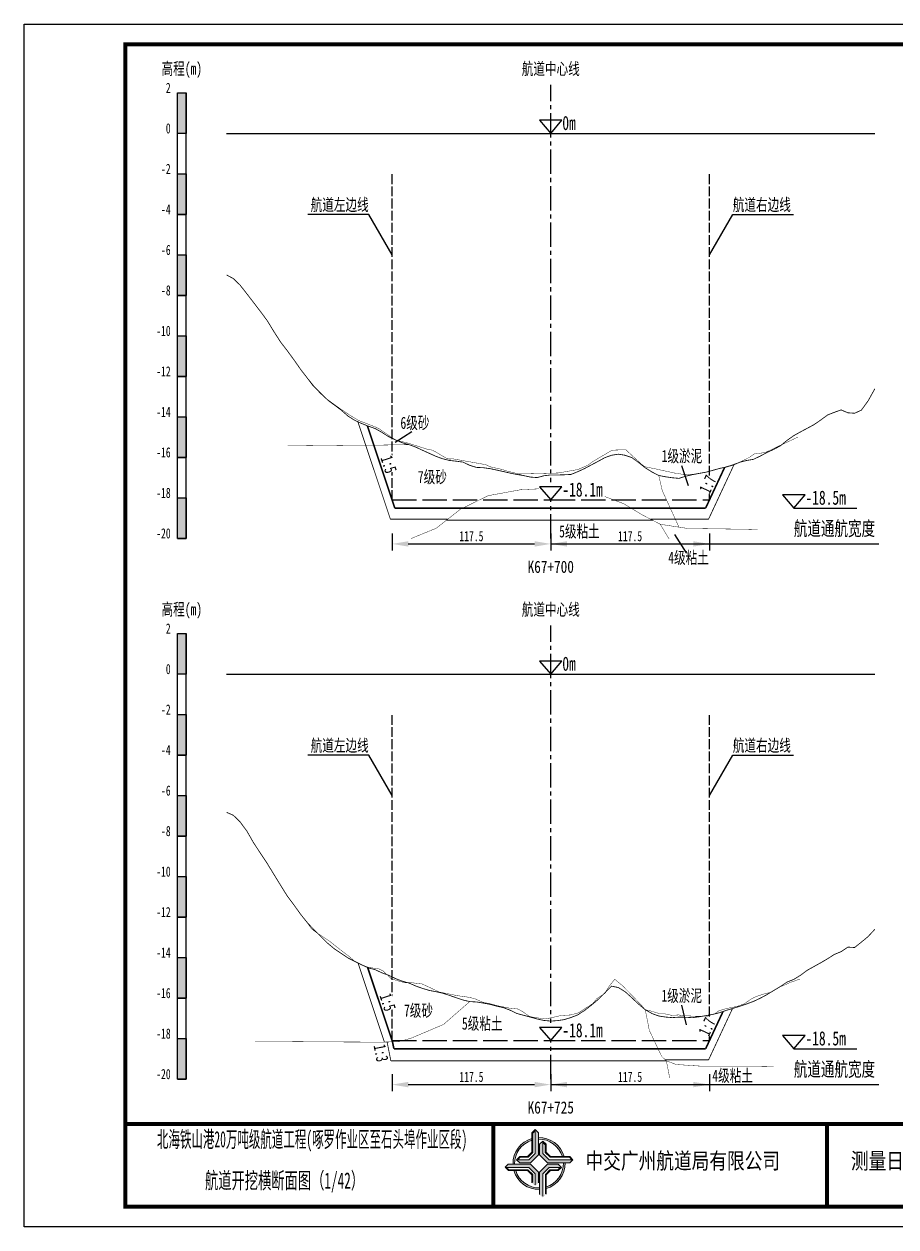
# Model space of a CAD drawing. Header units: millimetres. Extents: x 0 to 1680, y -8762 to 0.
# Drawn here: x 0 to 215.2, y -1633.5 to -1336.5 of the extents above; entities that cross this region are included whole.
import ezdxf
from ezdxf.enums import TextEntityAlignment as Align

# ---------------------------------------------------------------- set-up
doc = ezdxf.new("R2010")
doc.units = ezdxf.units.MM
for name, pattern in [('ACAD_ISO02W100', [15, 12, -3]), ('ACAD_ISO05W100', [33, 24, -3, 0, -3, 0, -3]), ('CENTER2', [1.125, 0.75, -0.125, 0.125, -0.125])]:
    doc.linetypes.add(name, pattern=pattern)
for name, color, linetype in [('0-桩号', 1, 'Continuous'), ('0-航道左右边线标注', 8, 'Continuous'), ('1-疏浚底高', 7, 'Continuous'), ('1-通航宽度', 7, 'Continuous'), ('1-通航底高', 7, 'Continuous'), ('DMX', 20, 'Continuous'), ('L1', 7, 'Continuous'), ('XSECTION', 7, 'Continuous'), ('图幅内框线', 24, 'Continuous'), ('图幅外框线', 145, 'Continuous'), ('地质分层', 6, 'Continuous'), ('坡比', 1, 'Continuous'), ('坡比遮罩', 7, 'Continuous'), ('尺寸标注', 1, 'Continuous'), ('开挖线', 4, 'Continuous'), ('标尺', 7, 'Continuous'), ('超挖线', 3, 'Continuous'), ('辅助框', 7, 'Continuous'), ('通航底面线', 7, 'ACAD_ISO02W100')]:
    doc.layers.add(name, color=color, linetype=linetype)
doc.styles.get("Standard").update_dxf_attribs({"font": 'arial.ttf'})
doc.styles.add('仿宋', font='仿宋_GB2312.ttf', dxfattribs={"width": 0.8})
doc.styles.add('仿宋GB2312', font='仿宋_GB2312.ttf', dxfattribs={"width": 0.7, "height": 2.5})
doc.styles.add('仿宋体', font='仿宋_GB2312.ttf', dxfattribs={"width": 0.8})
doc.dimstyles.new('2000', dxfattribs={"dimtxt": 3, "dimasz": 2.5, "dimexe": 1.25, "dimexo": 0.625, "dimtad": 1, "dimlfac": 2, "dimdsep": 46, "dimtxsty": 'Standard', "dimcen": 2.5, "dimadec": 0, "dimazin": 0, "dimtfac": 1, "dimtmove": 0, "dimatfit": 3, "dimfxl": 0, "dimarcsym": 0})

# ---------------------------------------------------------------- blocks, each defined once
blk = doc.blocks.new('标尺')
at = {"layer": '标尺', "linetype": 'Continuous'}
for points in [[(-2.116669999959413, 100), (0, 100), (0, 90), (-2.116669999959413, 90)], [(-2.116669999959413, 80), (0, 80), (0, 70), (-2.116669999959413, 70)], [(-2.116669999959413, 60), (0, 60), (0, 50), (-2.116669999959413, 50)], [(-2.116669999959413, 40), (0, 40), (0, 30), (-2.116669999959413, 30)], [(-2.116669999959413, 20), (0, 20), (0, 10), (-2.116669999959413, 10)], [(-2.116669999959413, 0), (0, 0), (0, -10), (-2.116669999959413, -10)]]:
    blk.add_hatch(color=256, dxfattribs=at).paths.add_polyline_path(points)
for p, q in [((-2.116669999959413, -10), (-2.116669999959413, 100)), ((0, -10), (0, 100)), ((-2.116669999959413, 80), (0, 80)), ((-2.116669999959413, 70), (0, 70)), ((-2.116669999959413, 60), (0, 60)), ((-2.116669999959413, 50), (0, 50)), ((-2.116669999959413, 40), (0, 40)), ((-2.116669999959413, 30), (0, 30)), ((-2.116669999959413, 20), (0, 20)), ((-2.116669999959413, 10), (0, 10)), ((-2.116669999959413, 0), (0, 0)), ((-2.116669999959413, -10), (0, -10))]:
    blk.add_line(p, q, dxfattribs=at)
at = {"layer": '标尺'}
for points in [[(-2.116669999959413, 100), (0, 100), (0, 90), (-2.116669999959413, 90)], [(-2.116669999959413, 100), (0, 100), (0, 90), (-2.116669999959413, 90)], [(-2.116669999959413, 80), (0, 80), (0, 70), (-2.116669999959413, 70)], [(-2.116669999959413, 80), (0, 80), (0, 70), (-2.116669999959413, 70)], [(-2.116669999959413, 60), (0, 60), (0, 50), (-2.116669999959413, 50)], [(-2.116669999959413, 60), (0, 60), (0, 50), (-2.116669999959413, 50)], [(-2.116669999959413, 40), (0, 40), (0, 30), (-2.116669999959413, 30)], [(-2.116669999959413, 40), (0, 40), (0, 30), (-2.116669999959413, 30)], [(-2.116669999959413, 20), (0, 20), (0, 10), (-2.116669999959413, 10)], [(-2.116669999959413, 20), (0, 20), (0, 10), (-2.116669999959413, 10)], [(-2.116669999959413, 0), (0, 0), (0, -10), (-2.116669999959413, -10)], [(-2.116669999959413, 0), (0, 0), (0, -10), (-2.116669999959413, -10)]]:
    blk.add_lwpolyline(points, close=True, dxfattribs=at)
at = {"layer": '标尺', "style": '仿宋GB2312', "width": 0.7}
blk.add_text('高程(m)', height=3, dxfattribs=at).set_placement((-1.058334999950603, 106.0000000009313), align=Align.MIDDLE_CENTER)
for s, p in [('2', (-3.816669999971054, 100)), ('0', (-3.816669999971054, 90)), ('-2', (-3.816669999971054, 80)), ('-4', (-3.816669999971054, 70)), ('-6', (-3.816669999971054, 60)), ('-8', (-3.816669999971054, 50)), ('-10', (-3.816669999971054, 40)), ('-12', (-3.816669999971054, 30)), ('-14', (-3.816669999971054, 20)), ('-16', (-3.816669999971054, 10)), ('-18', (-3.816669999971054, 0)), ('-20', (-3.816669999971054, -10))]:
    blk.add_text(s, height=2.5, dxfattribs=at).set_placement(p, align=Align.RIGHT)
blk = doc.blocks.new('疏浚底高')
at = {"layer": '1-疏浚底高'}
for p, q in [((-2.762500616780017, 3.232125726994127), (0, 0)), ((2.762500616838224, 3.232125726994127), (-2.762500616780017, 3.232125726994127)), ((0, 0), (2.762500616838224, 3.232125726994127)), ((-5.923793651163578e-06, -6.932765245437622e-06), (15.51466270413067, -6.932765245437622e-06))]:
    blk.add_line(p, q, dxfattribs=at)
at = {"layer": '1-疏浚底高', "style": '仿宋', "width": 0.7}
blk.add_attdef('疏浚底高', (2.856123796140309, 0.8203236390836537), '', height=3.5, dxfattribs=at)
blk = doc.blocks.new('通航底高')
at = {"layer": '1-通航底高'}
for p, q in [((-2.762494692986365, 3.232132659759372), (5.923793651163578e-06, 6.932765245437622e-06)), ((2.762506540631875, 3.232132659759372), (-2.762494692986365, 3.232132659759372)), ((5.923793651163578e-06, 6.932765245437622e-06), (2.762506540631875, 3.232132659759372))]:
    blk.add_line(p, q, dxfattribs=at)
at = {"layer": '1-通航底高', "style": '仿宋', "width": 0.7}
blk.add_attdef('通航底高', (2.856129719933961, 0.8203305718488991), '', height=3.5, dxfattribs=at)
blk = doc.blocks.new('*D358')
at = {"layer": 'Defpoints', "color": 0}
for p in [(90.8333333338109, -1454), (130, -1454), (130, -1464.854508607468)]:
    blk.add_point(p, dxfattribs=at)
at = {"layer": '尺寸标注', "color": 0, "lineweight": -2, "ltscale": 0.5}
for p, q in [((90.8333333338109, -1462.25), (90.8333333338109, -1466.454508607468)), ((130, -1462.25), (130, -1466.454508607468)), ((94.8333333338109, -1464.854508607468), (126, -1464.854508607468))]:
    blk.add_line(p, q, dxfattribs=at)
at = {"layer": '尺寸标注', "color": 0}
for points in [[(94.8333333338109, -1464.187841940801), (94.8333333338109, -1465.521175274135), (90.8333333338109, -1464.854508607468)], [(126, -1465.521175274135), (126, -1464.187841940801), (130, -1464.854508607468)]]:
    blk.add_solid(points, dxfattribs=at)
at = {"layer": '尺寸标注', "color": 0, "insert": (110.4166666669055, -1462.95808003604), "char_height": 2.5, "attachment_point": 5, "style": '仿宋GB2312'}
blk.add_mtext('117.5', dxfattribs=at)
blk = doc.blocks.new('*D359')
at = {"layer": 'Defpoints', "color": 0}
for p in [(90.8333333338109, -1587.5), (130, -1587.5), (130, -1598.354478686257)]:
    blk.add_point(p, dxfattribs=at)
at = {"layer": '尺寸标注', "color": 0, "lineweight": -2, "ltscale": 0.5}
for p, q in [((90.8333333338109, -1595.75), (90.8333333338109, -1599.954478686257)), ((130, -1595.75), (130, -1599.954478686257)), ((94.8333333338109, -1598.354478686257), (126, -1598.354478686257))]:
    blk.add_line(p, q, dxfattribs=at)
at = {"layer": '尺寸标注', "color": 0}
for points in [[(94.8333333338109, -1597.68781201959), (94.8333333338109, -1599.021145352923), (90.8333333338109, -1598.354478686257)], [(126, -1599.021145352923), (126, -1597.68781201959), (130, -1598.354478686257)]]:
    blk.add_solid(points, dxfattribs=at)
at = {"layer": '尺寸标注', "color": 0, "insert": (110.4166666669055, -1596.458050114828), "char_height": 2.5, "attachment_point": 5, "style": '仿宋GB2312'}
blk.add_mtext('117.5', dxfattribs=at)
blk = doc.blocks.new('*D360')
at = {"layer": 'Defpoints', "color": 0}
for p in [(130, -1454), (169.16666666649, -1454), (169.16666666649, -1464.854455174852)]:
    blk.add_point(p, dxfattribs=at)
at = {"layer": '尺寸标注', "color": 0, "lineweight": -2, "ltscale": 0.5}
for p, q in [((130, -1462.25), (130, -1466.454455174852)), ((169.16666666649, -1462.25), (169.16666666649, -1466.454455174852)), ((134, -1464.854455174852), (165.16666666649, -1464.854455174852))]:
    blk.add_line(p, q, dxfattribs=at)
at = {"layer": '尺寸标注', "color": 0}
for points in [[(134, -1464.187788508185), (134, -1465.521121841519), (130, -1464.854455174852)], [(165.16666666649, -1465.521121841519), (165.16666666649, -1464.187788508185), (169.16666666649, -1464.854455174852)]]:
    blk.add_solid(points, dxfattribs=at)
at = {"layer": '尺寸标注', "color": 0, "insert": (149.583333333245, -1462.958026603423), "char_height": 2.5, "attachment_point": 5, "style": '仿宋GB2312'}
blk.add_mtext('117.5', dxfattribs=at)
blk = doc.blocks.new('*D361')
at = {"layer": 'Defpoints', "color": 0}
for p in [(130, -1587.5), (169.166666667577, -1587.5), (169.166666667577, -1598.354425242873)]:
    blk.add_point(p, dxfattribs=at)
at = {"layer": '尺寸标注', "color": 0, "lineweight": -2, "ltscale": 0.5}
for p, q in [((130, -1595.75), (130, -1599.954425242873)), ((169.166666667577, -1595.75), (169.166666667577, -1599.954425242873)), ((134, -1598.354425242873), (165.166666667577, -1598.354425242873))]:
    blk.add_line(p, q, dxfattribs=at)
at = {"layer": '尺寸标注', "color": 0}
for points in [[(134, -1597.687758576206), (134, -1599.02109190954), (130, -1598.354425242873)], [(165.166666667577, -1599.02109190954), (165.166666667577, -1597.687758576206), (169.166666667577, -1598.354425242873)]]:
    blk.add_solid(points, dxfattribs=at)
at = {"layer": '尺寸标注', "color": 0, "insert": (149.5833333337885, -1596.457996671444), "char_height": 2.5, "attachment_point": 5, "style": '仿宋GB2312'}
blk.add_mtext('117.5', dxfattribs=at)

msp = doc.modelspace()

# ---------------------------------------------------------------- hatches: boundary and pattern name
at = {"layer": '辅助框'}
h = msp.add_hatch(color=5, dxfattribs=at)
h.paths.add_polyline_path([(126.954642100273, -1610.245531914723), (126.1757059277877, -1609.467633330834), (125.3669512677773, -1610.276153838646), (125.3669512677773, -1615.036597661984), (124.2904413526043, -1616.112023077023), (122.3438002484723, -1616.112023077023), (121.5476570172891, -1616.907358599198), (122.3430715375527, -1617.699178399098), (124.9786409009382, -1617.699178399098), (126.954642100273, -1615.723855132592)])
h.paths.add_polyline_path([(126.1454878369853, -1615.335033672583), (124.5901777509138, -1616.890380010617), (121.8645652051553, -1616.890380010617), (122.4652603742167, -1616.292388775122), (124.4098916059121, -1616.292388775122), (125.5465556775614, -1615.124466802609), (125.5465556775614, -1610.365021880639), (126.1454878369853, -1609.767331255448)], flags=16)
h = msp.add_hatch(color=5, dxfattribs=at)
edge = h.paths.add_edge_path()
edge.add_ellipse((127.1048981641218, -1617.849361724388), major_axis=(-6.017077195920141, 1.733884546287947e-06), ratio=0.9999999825377229, start_angle=-73.21171767175571, end_angle=1.446762146054482, ccw=False)
edge.add_line((125.3669512677773, -1612.088740435135), (125.3669512677773, -1611.667564622653))
edge.add_ellipse((127.1048981641218, -1617.849361724388), major_axis=(-6.421454345493813, 3.783831980513644e-06), ratio=0.9999999825377264, start_angle=-74.29719975771904, end_angle=1.35689506309039)
edge.add_line((120.6852443921551, -1618.001418438208), (121.0897390784904, -1618.001279625189))
edge = h.paths.add_edge_path()
edge.add_ellipse((127.1048981641218, -1617.849361724388), major_axis=(-6.017077195920906, 2.624791690933952e-07), ratio=0.9999999825377339, start_angle=196.7802887631043, end_angle=271.43091869106274, ccw=False)
edge.add_line((132.865761530815, -1616.112217217457), (133.2869208642527, -1616.112217217457))
edge.add_ellipse((127.1048981641218, -1617.849361724388), major_axis=(-6.42145434549481, 2.055023733972632e-07), ratio=0.9999999825377466, start_angle=195.6953323995753, end_angle=271.3407921785149)
edge.add_line((126.954642100273, -1611.429665483963), (126.954642100273, -1611.834160818589))
edge = h.paths.add_edge_path()
edge.add_ellipse((127.1048981641218, -1617.849361724388), major_axis=(-6.421454345494847, 2.398647111377442e-07), ratio=0.9999999825377328, start_angle=105.7065267224622, end_angle=181.3336320078198)
edge.add_line((133.5246130750164, -1617.699907793534), (133.1201189918205, -1617.699907793534))
edge.add_ellipse((127.1048981641218, -1617.849361724388), major_axis=(-6.017077195920033, 3.038804149501319e-06), ratio=0.9999999825377467, start_angle=106.79232762585761, end_angle=181.4233031416354, ccw=False)
edge.add_line((128.8432505384072, -1623.609860479367), (128.8432505384072, -1624.031044626963))
edge = h.paths.add_edge_path()
edge.add_ellipse((127.1048981641218, -1617.849361724388), major_axis=(6.017077195919978, 2.129043967020969e-06), ratio=0.9999999825377341, start_angle=196.8039056354283, end_angle=271.4347580706571, ccw=False)
edge.add_line((121.3447520368084, -1619.588882915747), (120.9235845122322, -1619.589027449381))
edge.add_ellipse((127.1048981641218, -1617.849361724388), major_axis=(6.421454345494965, 1.010893226884053e-06), ratio=0.9999999825377123, start_angle=195.7186902341801, end_angle=271.3444001294426)
edge.add_line((127.2555596845135, -1624.269048223507), (127.2555596845135, -1623.864552247775))
h = msp.add_hatch(color=5, dxfattribs=at)
h.paths.add_polyline_path([(129.2303930920943, -1617.699907793534), (134.7087164380535, -1617.699907793534), (135.4866149793252, -1616.920971685421), (134.6780945355877, -1616.112217217457), (129.9176505200847, -1616.112217217457), (128.8422251477822, -1615.03570710994), (128.8422251477822, -1613.089066240799), (128.0468895398661, -1612.292922881615), (127.2550698896035, -1613.088337358963), (127.2550698896035, -1615.723906744015)])
h.paths.add_polyline_path([(128.0638682996317, -1615.335443487179), (128.0638682996317, -1612.609831133377), (128.6618594281658, -1613.210526153099), (128.6618594281658, -1615.155157427323), (129.8297815503463, -1616.291821563256), (134.589226386784, -1616.291821563256), (135.1869169904276, -1616.89075359441), (129.6192146588847, -1616.89075359441)], flags=16)
h = msp.add_hatch(color=5, dxfattribs=at)
h.paths.add_polyline_path([(124.9782503553018, -1617.999945122731), (119.4999273297772, -1618.001825176489), (118.7222961377486, -1618.781028228295), (119.531094077824, -1619.589505327713), (124.2915378369674, -1619.587871709836), (125.3673325635478, -1620.664012334835), (125.3680006055221, -1622.610653374684), (126.1636093946084, -1623.40652363826), (126.9551560132488, -1622.610837432396), (126.9542515546366, -1619.975268389237)])
h.paths.add_polyline_path([(126.1455864880964, -1620.36400901438), (126.1465218579754, -1623.089621367943), (125.5483246259078, -1622.489131426346), (125.5476572888776, -1620.544500322831), (124.3793451337203, -1619.408237114918), (119.6199005750104, -1619.409870391381), (119.0220044659957, -1618.811143438351), (124.5897064984724, -1618.80923279382)], flags=16)
h = msp.add_hatch(color=5, dxfattribs=at)
h.paths.add_polyline_path([(129.2315609052166, -1617.999116607201), (127.2555596845135, -1619.974439873707), (127.2555596845135, -1625.452763262284), (128.0344958783671, -1626.230661675465), (128.8432505384072, -1625.422141167652), (128.8432505384072, -1620.661697344315), (129.9197604535505, -1619.586271929276), (131.8664015576824, -1619.586271929276), (132.6625447675273, -1618.790936407101), (131.8671302472636, -1617.999116607201)])
h.paths.add_polyline_path([(129.6200240766093, -1618.807915166866), (132.345636579661, -1618.807915166866), (131.7449414319381, -1619.405906231177), (129.8003101789042, -1619.405906231177), (128.6636461072549, -1620.57382820369), (128.6636461072549, -1625.33327312566), (128.0647139691695, -1625.930963750851), (128.0647139691695, -1620.363261333716)], flags=16)

# ---------------------------------------------------------------- linework, layer by layer
at = {"layer": '0-航道左右边线标注', "linetype": 'ACAD_ISO02W100', "ltscale": 0.2}
for points in [[(90.83333333381051, -1454), (90.83333333381051, -1373.5)], [(169.1666666664896, -1454), (169.1666666664896, -1373.5)], [(90.83333333381051, -1587.5), (90.83333333381051, -1507)], [(169.1666666675774, -1587.5), (169.1666666675774, -1507)]]:
    msp.add_lwpolyline(points, dxfattribs=at)
at = {"layer": '0-航道左右边线标注'}
for points in [[(90.8333333338109, -1393.5), (85.05983064194372, -1383.499999999984), (70.05983064194372, -1383.49999999994)], [(169.16666666649, -1393.5), (174.9401693584154, -1383.500000000016), (189.9401693584154, -1383.50000000006)], [(90.8333333338109, -1527), (85.05983064194372, -1516.999999999984), (70.05983064194372, -1516.99999999994)], [(169.166666667577, -1527), (174.9401693595024, -1517.000000000016), (189.9401693595024, -1517.00000000006)]]:
    msp.add_lwpolyline(points, dxfattribs=at)
at = {"layer": '1-通航宽度'}
for points in [[(130, -1464.85), (211, -1464.85)], [(130, -1598.35), (211, -1598.35)]]:
    msp.add_lwpolyline(points, dxfattribs=at)
at = {"layer": 'DMX', "color": 7, "linetype": 'Continuous', "const_width": 0.2}
for points in [[(49.99999999999975, -1398.450000000186), (50, -1398.450000000186), (51.66666666668607, -1399.350000000093), (53.33333333331393, -1400.979999999981), (55, -1403.104999999981), (56.66666666668607, -1405.274999999907), (58.33333333331393, -1407.450000000186), (60, -1409.700000000186), (61.66666666668607, -1412.435000000056), (63.33333333331393, -1415.029999999795), (65, -1417.200000000186), (66.66666666668607, -1419.475000000093), (68.33333333331393, -1421.870000000112), (70, -1424.020000000019), (71.66666666668607, -1426.100000000093), (73.33333333331393, -1427.774999999907), (75, -1429.395000000019), (76.66666666668607, -1430.625), (78.33333333331393, -1431.879999999888), (80, -1433.330000000075), (81.66666666668607, -1434.365000000224), (83.33333333331393, -1435.125), (85, -1435.794999999925), (86.66666666668607, -1436.370000000112), (88.33333333331393, -1437.325000000186), (90, -1438.39000000013), (91.66666666668607, -1439.174999999814), (93.33333333331393, -1439.875), (95, -1440.339999999851), (96.66666666668607, -1440.939999999944), (98.33333333331393, -1441.729999999981), (100, -1442.479999999981), (101.6666666666861, -1443.23499999987), (103.3333333333139, -1443.839999999851), (105, -1444.245000000112), (106.6666666666861, -1444.430000000168), (108.3333333333139, -1444.654999999795), (110, -1445.455000000075), (111.6666666666861, -1445.964999999851), (113.3333333333139, -1446.040000000037), (115, -1446.270000000019), (116.6666666666861, -1446.625), (118.3333333333139, -1446.995000000112), (120, -1447.379999999888), (121.6666666666861, -1447.714999999851), (123.3333333333139, -1447.990000000224), (125, -1448.354999999981), (126.6666666666861, -1448.479999999981), (128.3333333333139, -1448.024999999907), (130, -1447.825000000186), (131.6666666666861, -1447.834999999963), (133.3333333333139, -1447.785000000149), (135, -1447.705000000075), (136.6666666666861, -1447.020000000019), (138.3333333333139, -1446.254999999888), (140, -1445.35999999987), (141.6666666666861, -1444.48499999987), (143.3333333333139, -1443.564999999944), (145, -1442.970000000205), (146.6666666666861, -1442.700000000186), (148.3333333333139, -1442.964999999851), (150, -1443.520000000019), (151.6666666666861, -1444.745000000112), (153.3333333333139, -1446.069999999832), (155, -1447.10999999987), (156.6666666666861, -1447.955000000075), (158.3333333333139, -1448.279999999795), (160, -1448.524999999907), (161.6666666666861, -1448.669999999925), (163.3333333333139, -1448.134999999776), (165, -1447.754999999888), (166.6666666666861, -1447.435000000056), (168.3333333333139, -1447.145000000019), (170, -1446.689999999944), (171.6666666666861, -1446.220000000205), (173.3333333333139, -1445.870000000112), (175, -1445.375), (176.6666666666861, -1444.689999999944), (178.3333333333139, -1444.254999999888), (180, -1443.979999999981), (181.6666666666861, -1443.194999999832), (183.3333333333139, -1442.294999999925), (185, -1441.535000000149), (186.6666666666861, -1440.654999999795), (188.3333333333139, -1439.279999999795), (190, -1438.115000000224), (191.6666666666861, -1437.185000000056), (193.3333333333139, -1436.294999999925), (195, -1435.39000000013), (196.6666666666861, -1434.25), (198.3333333333139, -1433.01500000013), (200, -1432.370000000112), (201.6666666666861, -1431.770000000019), (203.3333333333139, -1432.475000000093), (205, -1432.595000000205), (206.6666666666861, -1431.825000000186), (208.3333333333139, -1429.529999999795), (209.9999999999997, -1426.529999999795)], [(49.99999999999979, -1531.14000000013), (50, -1531.14000000013), (51.66666666668607, -1531.865000000224), (53.33333333331393, -1533.51500000013), (55, -1535.76500000013), (56.66666666668607, -1538.685000000056), (58.33333333331393, -1541.205000000075), (60, -1543.729999999981), (61.66666666668607, -1546.455000000075), (63.33333333331393, -1549.169999999925), (65, -1551.839999999851), (66.66666666668607, -1554.075000000186), (68.33333333331393, -1556.404999999795), (70, -1558.470000000205), (71.66666666668607, -1560.25), (73.33333333331393, -1561.854999999981), (75, -1563.51500000013), (76.66666666668607, -1564.895000000019), (78.33333333331393, -1566), (80, -1567.125), (81.66666666668607, -1567.944999999832), (83.33333333331393, -1568.785000000149), (85, -1569.544999999925), (86.66666666668607, -1569.98499999987), (88.33333333331393, -1570.759999999776), (90, -1571.35999999987), (91.66666666668607, -1572.174999999814), (93.33333333331393, -1572.814999999944), (95, -1573.274999999907), (96.66666666668607, -1574.004999999888), (98.33333333331393, -1574.600000000093), (100, -1575.100000000093), (101.6666666666861, -1575.415000000037), (103.3333333333139, -1575.785000000149), (105, -1576.319999999832), (106.6666666666861, -1576.910000000149), (108.3333333333139, -1577.464999999851), (110, -1577.85999999987), (111.6666666666861, -1577.950000000186), (113.3333333333139, -1578.225000000093), (115, -1578.535000000149), (116.6666666666861, -1578.990000000224), (118.3333333333139, -1579.35999999987), (120, -1580), (121.6666666666861, -1580.805000000168), (123.3333333333139, -1581.25), (125, -1581.700000000186), (126.6666666666861, -1582.154999999795), (128.3333333333139, -1582.520000000019), (130, -1582.669999999925), (131.6666666666861, -1582.555000000168), (133.3333333333139, -1582.310000000056), (135, -1581.790000000037), (136.6666666666861, -1581.134999999776), (138.3333333333139, -1580.060000000056), (140, -1578.76500000013), (141.6666666666861, -1577.365000000224), (143.3333333333139, -1575.740000000224), (145, -1574.044999999925), (146.6666666666861, -1574.39000000013), (148.3333333333139, -1575.399999999907), (150, -1576.899999999907), (151.6666666666861, -1578.479999999981), (153.3333333333139, -1579.879999999888), (155, -1580.814999999944), (156.6666666666861, -1581.424999999814), (158.3333333333139, -1581.680000000168), (160, -1581.814999999944), (161.6666666666861, -1581.700000000186), (163.3333333333139, -1581.73499999987), (165, -1581.830000000075), (166.6666666666861, -1581.600000000093), (168.3333333333139, -1581.325000000186), (170, -1581.009999999776), (171.6666666666861, -1580.600000000093), (173.3333333333139, -1580.020000000019), (175, -1579.524999999907), (176.6666666666861, -1579.01500000013), (178.3333333333139, -1578.450000000186), (180, -1577.825000000186), (181.6666666666861, -1577.049999999814), (183.3333333333139, -1576.160000000149), (185, -1575.145000000019), (186.6666666666861, -1574.149999999907), (188.3333333333139, -1573.035000000149), (190, -1572.365000000224), (191.6666666666861, -1571.350000000093), (193.3333333333139, -1570.10999999987), (195, -1569.185000000056), (196.6666666666861, -1568.26500000013), (198.3333333333139, -1567.279999999795), (200, -1566.214999999851), (201.6666666666861, -1565.529999999795), (203.3333333333139, -1564.404999999795), (205, -1564.509999999776), (206.6666666666861, -1563.180000000168), (208.3333333333139, -1561.794999999925), (209.9999999999998, -1560.004999999888)]]:
    msp.add_lwpolyline(points, dxfattribs=at)
at = {"layer": 'L1', "linetype": 'CENTER2', "ltscale": 8}
for p, q in [((129.9999999999996, -1463.5), (129.9999999999996, -1351.5)), ((129.9999999999996, -1596.999999999069), (129.9999999999996, -1484.999999999069))]:
    msp.add_line(p, q, dxfattribs=at)
at = {"layer": 'L1'}
for p, q in [((127.2374993832196, -1360.267874272773), (129.9999999999996, -1363.499999999767)), ((132.7625006168379, -1360.267874272773), (127.2374993832196, -1360.267874272773)), ((129.9999999999996, -1363.499999999767), (132.7625006168379, -1360.267874272773)), ((49.99999999999963, -1363.499999999767), (209.9999999999996, -1363.500000000233)), ((127.2374993832196, -1493.767874271842), (129.9999999999996, -1496.999999998836)), ((132.7625006168379, -1493.767874271842), (127.2374993832196, -1493.767874271842)), ((129.9999999999996, -1496.999999998836), (132.7625006168379, -1493.767874271842)), ((49.99999999999963, -1496.999999998836), (209.9999999999996, -1496.999999999302))]:
    msp.add_line(p, q, dxfattribs=at)
at = {"layer": '图幅内框线', "const_width": 1}
msp.add_lwpolyline([(414.9999999999997, -1628.5), (414.9999999999997, -1341.5), (24.99999999999963, -1341.5), (24.99999999999963, -1628.5)], close=True, dxfattribs=at)
at = {"layer": '图幅外框线'}
msp.add_lwpolyline([(-3.694822225952521e-13, -1336.5), (419.9999999999997, -1336.5), (419.9999999999997, -1633.5), (-3.694822225952521e-13, -1633.5)], close=True, dxfattribs=at)
at = {"layer": '地质分层'}
for points in [[(91.56157366069237, -1439.764133939821), (95.69644326325215, -1437.126845137049)], [(162.2653241130974, -1445.513498033612), (163.9478183889951, -1450.401726341075)], [(160.5035910802617, -1462.546373257162), (163.4167138135163, -1467.089949671077)], [(162.2705963421904, -1578.714086839485), (163.4178427233201, -1583.616824855835)]]:
    msp.add_lwpolyline(points, dxfattribs=at)
at = {"layer": '地质分层', "linetype": 'ACAD_ISO05W100', "ltscale": 0.2, "const_width": 0.1, "flags": 128}
for points in [[(65.03255306836218, -1440.658361438662), (80.83338716701837, -1440.483483048622), (88.43055012263358, -1440.447168187238), (95, -1440.339999999851)], [(156.6666666666861, -1447.955000000075), (157.5275346366689, -1451.712660835125), (161.6517813502578, -1460.714270963334)], [(95.54503375329705, -1463.520532534465), (101.7348523453111, -1460.985651113559), (107.6714693531394, -1456.320008346811), (114.5638466468081, -1452.943695181981), (122.6326192272827, -1451.465342422016), (130, -1451.122429723386), (135.5, -1451.122429723386), (139.9682111227885, -1451.893286642618), (147.8854235736653, -1454.872223030776), (152.6848276583478, -1457.731668501161), (157.0512028019875, -1460.010332529433), (163.6981970304623, -1461.027394765988), (179.1664774639648, -1461.251865005121), (181.0403494763152, -1461.306035500961)], [(157.0512028019875, -1460.010332529433), (159.1948672820139, -1463.63451348378)], [(57.03595197759569, -1587.685890442692), (80.83338716701837, -1587.840482924134), (88.61097884736955, -1587.858179674484), (92.38554777391255, -1587.777592775412), (95.49614744773135, -1586.911636116914), (103.5432601254433, -1583.498150575906), (110, -1577.85999999987)], [(153.3333333333139, -1579.879999999888), (154.3303376296535, -1584.962609043345), (157.361540209502, -1591.367878049612), (158.5367356881034, -1592.5), (160.9697755946545, -1593.390381718054), (166.7784053297364, -1593.780257792678), (179.1664774639648, -1593.794554210734), (185.0230105558395, -1593.877164069586)], [(158.5367356881034, -1592.5), (159.3676657215965, -1596.753439339388)]]:
    msp.add_lwpolyline(points, dxfattribs=at)
at = {"layer": '开挖线', "linetype": 'Continuous', "const_width": 0.4, "flags": 128}
for points in [[(91.49999999963504, -1456), (84.72863741310933, -1435.685912240009)], [(168.2333333334222, -1456), (172.9201773835847, -1445.95676274958)], [(91.49999999963504, -1456), (168.2333333334222, -1456)], [(90.93617891511047, -1587.808536743906), (84.8211477994299, -1569.46344339649)], [(168.2333333342507, -1589.5), (172.5262655215632, -1580.30085959855)], [(91.27447156632921, -1589.5), (90.93617891511046, -1587.808536743906)], [(91.27447156632921, -1589.5), (168.2333333342507, -1589.5)]]:
    msp.add_lwpolyline(points, dxfattribs=at)
at = {"layer": '超挖线', "linetype": 'ACAD_ISO02W100', "ltscale": 0.5, "const_width": 0.2, "flags": 128}
for points in [[(90.4166548187668, -1458.75), (82.3997501794122, -1434.699286081936)], [(168.9500000000808, -1458.75), (175.2371525200625, -1445.277530314248)], [(90.4166548187668, -1458.75), (104.5795202909399, -1458.75)], [(104.2614174429176, -1459), (155.1152039936539, -1459)], [(154.6361540888122, -1458.75), (168.9500000000808, -1458.75)], [(88.95029988082213, -1587.85093518368), (82.44589922226191, -1568.337733208)], [(168.9500000009094, -1592.25), (174.8703660717998, -1579.563501276591)], [(90.54113826628681, -1592.5), (89.60851473075822, -1587.836882322357)], [(90.54113826628681, -1592.5), (158.5367356881034, -1592.5)], [(158.2772240078028, -1592.25), (168.9500000009094, -1592.25)]]:
    msp.add_lwpolyline(points, dxfattribs=at)
at = {"layer": '辅助框', "color": 5, "linetype": 'Continuous', "lineweight": 0}
for p, q in [((126.1757059277877, -1609.467633330834), (125.3669512677773, -1610.276153838646)), ((126.954642100273, -1610.245531914723), (126.1757059277877, -1609.467633330834)), ((125.3669512677773, -1610.276153838646), (125.3669512677773, -1615.036597661984)), ((126.1454878369853, -1609.767331255448), (125.5465556775614, -1610.365021880639)), ((125.5465556775614, -1610.365021880639), (125.5465556775614, -1615.124466802609)), ((126.1454878369853, -1615.335033672583), (126.1454878369853, -1609.767331255448)), ((126.954642100273, -1615.723855132592), (126.954642100273, -1610.245531914723)), ((128.0468895398661, -1612.292922881615), (127.2550698896035, -1613.088337358963)), ((128.8422251477822, -1613.089066240799), (128.0468895398661, -1612.292922881615)), ((128.0638682996317, -1612.609831133377), (128.0638682996317, -1615.335443487179)), ((128.6618594281658, -1613.210526153099), (128.0638682996317, -1612.609831133377)), ((125.3669512677773, -1615.036597661984), (124.2904413526043, -1616.112023077023)), ((125.5465556775614, -1615.124466802609), (124.4098916059121, -1616.292388775122)), ((124.5901777509138, -1616.890380010617), (126.1454878369853, -1615.335033672583)), ((127.2550698896035, -1613.088337358963), (127.2550698896035, -1615.723906744015)), ((128.0638682996317, -1615.335443487179), (129.6192146588847, -1616.89075359441)), ((128.6618594281658, -1615.155157427323), (128.6618594281658, -1613.210526153099)), ((129.8297815503463, -1616.291821563256), (128.6618594281658, -1615.155157427323)), ((128.8422251477822, -1615.03570710994), (128.8422251477822, -1613.089066240799)), ((129.9176505200847, -1616.112217217457), (128.8422251477822, -1615.03570710994)), ((119.4999273297772, -1618.001825176489), (118.7222961377486, -1618.781028228295)), ((124.9782503553018, -1617.999945122731), (119.4999273297772, -1618.001825176489)), ((122.3438002484723, -1616.112023077023), (121.5476570172891, -1616.907358599198)), ((121.5476570172891, -1616.907358599198), (122.3430715375527, -1617.699178399098)), ((122.4652603742167, -1616.292388775122), (121.8645652051553, -1616.890380010617)), ((121.8645652051553, -1616.890380010617), (124.5901777509138, -1616.890380010617)), ((122.3430715375527, -1617.699178399098), (124.9786409009382, -1617.699178399098)), ((124.2904413526043, -1616.112023077023), (122.3438002484723, -1616.112023077023)), ((124.4098916059121, -1616.292388775122), (122.4652603742167, -1616.292388775122)), ((126.9542515546366, -1619.975268389237), (124.9782503553018, -1617.999945122731)), ((124.9786409009382, -1617.699178399098), (126.954642100273, -1615.723855132592)), ((127.2550698896035, -1615.723906744015), (129.2303930920943, -1617.699907793534)), ((129.2315609052166, -1617.999116607201), (127.2555596845135, -1619.974439873707)), ((129.2303930920943, -1617.699907793534), (134.7087164380535, -1617.699907793534)), ((131.8671302472636, -1617.999116607201), (129.2315609052166, -1617.999116607201)), ((129.6192146588847, -1616.89075359441), (135.1869169904276, -1616.89075359441)), ((134.589226386784, -1616.291821563256), (129.8297815503463, -1616.291821563256)), ((134.6780945355877, -1616.112217217457), (129.9176505200847, -1616.112217217457)), ((132.6625447675273, -1618.790936407101), (131.8671302472636, -1617.999116607201)), ((135.1869169904276, -1616.89075359441), (134.589226386784, -1616.291821563256)), ((135.4866149793252, -1616.920971685421), (134.6780945355877, -1616.112217217457)), ((134.7087164380535, -1617.699907793534), (135.4866149793252, -1616.920971685421)), ((118.7222961377486, -1618.781028228295), (119.531094077824, -1619.589505327713)), ((124.5897064984724, -1618.80923279382), (119.0220044659957, -1618.811143438351)), ((119.0220044659957, -1618.811143438351), (119.6199005750104, -1619.409870391381)), ((119.531094077824, -1619.589505327713), (124.2915378369674, -1619.587871709836)), ((119.6199005750104, -1619.409870391381), (124.3793451337203, -1619.408237114918)), ((124.2915378369674, -1619.587871709836), (125.3673325635478, -1620.664012334835)), ((124.3793451337203, -1619.408237114918), (125.5476572888776, -1620.544500322831)), ((126.1455864880964, -1620.36400901438), (124.5897064984724, -1618.80923279382)), ((125.3673325635478, -1620.664012334835), (125.3680006055221, -1622.610653374684)), ((125.5476572888776, -1620.544500322831), (125.5483246259078, -1622.489131426346)), ((126.1465218579754, -1623.089621367943), (126.1455864880964, -1620.36400901438)), ((126.9551560132488, -1622.610837432396), (126.9542515546366, -1619.975268389237)), ((127.2555596845135, -1619.974439873707), (127.2555596845135, -1625.452763262284)), ((129.6200240766093, -1618.807915166866), (128.0647139691695, -1620.363261333716)), ((128.0647139691695, -1620.363261333716), (128.0647139691695, -1625.930963750851)), ((128.6636461072549, -1620.57382820369), (129.8003101789042, -1619.405906231177)), ((128.6636461072549, -1625.33327312566), (128.6636461072549, -1620.57382820369)), ((128.8432505384072, -1620.661697344315), (129.9197604535505, -1619.586271929276)), ((128.8432505384072, -1625.422141167652), (128.8432505384072, -1620.661697344315)), ((132.345636579661, -1618.807915166866), (129.6200240766093, -1618.807915166866)), ((129.8003101789042, -1619.405906231177), (131.7449414319381, -1619.405906231177)), ((129.9197604535505, -1619.586271929276), (131.8664015576824, -1619.586271929276)), ((131.7449414319381, -1619.405906231177), (132.345636579661, -1618.807915166866)), ((131.8664015576824, -1619.586271929276), (132.6625447675273, -1618.790936407101))]:
    msp.add_line(p, q, dxfattribs=at)
at = {"layer": '辅助框', "color": 24, "const_width": 1}
for points in [[(24.99999999999963, -1608.081966023392), (414.9999999999997, -1608.081966023392)], [(115.8011873339343, -1608.081966023392), (115.8011873339343, -1628.5)], [(198.1590174282174, -1608.081966023392), (198.1590174282174, -1628.5)]]:
    msp.add_lwpolyline(points, dxfattribs=at)
at = {"layer": '辅助框', "color": 5, "linetype": 'Continuous', "lineweight": 0}
for major_axis, ratio, start_param, end_param in [((-6.421454345493862, 3.783831980513659e-06), 0.9999999825377259, -1.296730760784131, 0.02368228645498349), ((-6.017077195920137, 1.733884546287946e-06), 0.9999999825377225, -1.277785524412653, 0.02525076294187012), ((-6.421454345494849, 2.055023733972644e-07), 0.9999999825377458, 3.415527881157325, 4.735790218484762), ((-6.017077195920323, 2.624791690933738e-07), 0.9999999825377344, 3.434463941941369, 4.737363222872061), ((-6.421454345494839, 2.398647111377438e-07), 0.9999999825377329, 1.844926932154336, 3.164868923136232), ((-6.017077195919462, 3.038804149501035e-06), 0.9999999825377472, 1.863877732939714, 3.166433979665309), ((6.421454345494936, 1.01089322688405e-06), 0.9999999825377127, 3.415935552277314, 4.735853189107702), ((6.017077195919973, 2.129043967020968e-06), 0.9999999825377339, 3.434876134122447, 4.737430232687218)]:
    msp.add_ellipse((127.1048981641218, -1617.849361724388), major_axis=major_axis, ratio=ratio, start_param=start_param, end_param=end_param, dxfattribs=at)

# ---------------------------------------------------------------- block references
at = {"layer": '1-疏浚底高'}
for p in [(190, -1456), (190, -1589.5)]:
    msp.add_blockref('疏浚底高', p, dxfattribs=at).add_auto_attribs({'疏浚底高': '-18.5m'})
at = {"layer": '标尺'}
for p in [(39.99999999999963, -1453.5), (39.99999999999963, -1586.999999999069)]:
    msp.add_blockref('标尺', p, dxfattribs=at)

# ---------------------------------------------------------------- texts
at = {"layer": '0-航道左右边线标注', "style": '仿宋', "width": 0.7}
for p in [(85.05983064194372, -1383.499999999984), (85.05983064194372, -1516.999999999984)]:
    msp.add_text('航道左边线', height=3, dxfattribs=at).set_placement(p, align=Align.BOTTOM_RIGHT)
for p in [(174.9401693584154, -1383.500000000016), (174.9401693595024, -1517.000000000016)]:
    msp.add_text('航道右边线', height=3, dxfattribs=at).set_placement(p, align=Align.BOTTOM_LEFT)
at = {"layer": '1-通航宽度', "style": '仿宋', "width": 0.7}
for p in [(190, -1463.85), (190, -1597.35)]:
    msp.add_text('航道通航宽度', height=3.5, dxfattribs=at).set_placement(p, align=Align.BOTTOM_LEFT)
at = {"layer": 'L1', "style": '仿宋', "width": 0.7}
for p in [(129.9999999999996, -1347.52892156085), (129.9999999999996, -1481.028921559919)]:
    msp.add_text('航道中心线', height=3, dxfattribs=at).set_placement(p, align=Align.MIDDLE_CENTER)
for p in [(132.856123795325, -1362.679669429315), (132.856123795325, -1496.179669428384)]:
    msp.add_text('0m ', height=3.5, dxfattribs=at).set_placement(p)
at = {"layer": '地质分层', "linetype": 'Continuous', "style": '仿宋GB2312', "width": 0.7}
for s, p in [('6级砂', (96.47738143392974, -1434.949890038362)), ('1级淤泥', (162.3861188131996, -1443.149547448815)), ('7级砂', (100.7755414337536, -1448.314258071085)), ('5级粘土', (137.0839244444852, -1461.738290849975)), ('4级粘土', (164.0000341141914, -1468.236685220487)), ('1级淤泥', (162.3321834430535, -1576.398172652607)), ('7级砂', (97.35401282530074, -1580.070260963068)), ('5级粘土', (113.0837572056391, -1583.273225099321)), ('4级粘土', (174.8900408473366, -1596.132405398386))]:
    msp.add_text(s, height=3, dxfattribs=at).set_placement(p, align=Align.MIDDLE_CENTER)
at = {"layer": '辅助框', "color": 7, "style": '仿宋GB2312'}
for s, width, p in [('北海铁山港20万吨级航道工程(啄罗作业区至石头埠作业区段)', 0.52, (71.0922641000218, -1611.84125590487)), ('         航道开挖横断面图（1/42）', 0.6, (56.94663041004964, -1622.028455383558))]:
    msp.add_text(s, height=4, dxfattribs=dict(at, width=width)).set_placement(p, align=Align.MIDDLE_CENTER)
at = {"layer": '辅助框', "lineweight": 0, "char_height": 4, "width": 115.8863471220259, "attachment_point": 1}
for s, insert in [('{\\fKaiTi|b0|i0|c134|p49;\\W0.8;中交广州航道局有限公司}', (138.5828873353722, -1615.182042507084)), ('{\\fKaiTi|b0|i0|c134|p49;\\W0.8;测量日期：2026年1月21日}', (204.0952987247271, -1615.182042507084))]:
    msp.add_mtext(s, dxfattribs=dict(at, insert=insert))

# ---------------------------------------------------------------- next in the draw order: wipeouts: each hides what was drawn before it
for points, layer in [([(124.1678378378378, -1472.105927027027), (124.1678378378378, -1468.951872972973), (135.76729729729723, -1468.951872972973), (135.76729729729723, -1472.105927027027)], '0-桩号'), ([(124.1678378378378, -1605.6059270260962), (124.1678378378378, -1602.451872972042), (135.76729729729723, -1602.451872972042), (135.76729729729723, -1605.6059270260962)], '0-桩号'), ([(143.3219377496352, -1454), (127.13043391627428, -1454), (127.13043391627428, -1449.6510097102982), (143.3219377496352, -1449.6510097102982)], '1-通航底高'), ([(143.3219377496352, -1587.5), (127.13043391627428, -1587.5), (127.13043391627428, -1583.1510097102982), (143.3219377496352, -1583.1510097102982)], '1-通航底高'), ([(87.91404405332878, -1443.7530380423104), (90.85203756177555, -1442.7984260840117), (92.1163346593022, -1446.6895324471673), (89.1783411508552, -1447.6441444054658)], '坡比遮罩'), ([(87.67837905407885, -1576.5460430420605), (90.61637256252573, -1575.5914310837618), (91.88066966005238, -1579.4825374469174), (88.94267615160538, -1580.4371494052161)], '坡比遮罩')]:
    msp.add_wipeout(points).dxf.layer = layer

# ---------------------------------------------------------------- next in the draw order: linework, layer by layer
at = {"layer": '通航底面线', "ltscale": 0.5}
for points in [[(90.83333333331393, -1454), (130, -1454), (169.1666666666861, -1454)], [(90.83333333331393, -1587.5), (130, -1587.5), (169.1666666666861, -1587.5)]]:
    msp.add_lwpolyline(points, dxfattribs=at)

# ---------------------------------------------------------------- next in the draw order: block references
at = {"layer": '1-通航底高'}
for p in [(130, -1454), (130, -1587.5)]:
    msp.add_blockref('通航底高', p, dxfattribs=at).add_auto_attribs({'通航底高': '-18.1m'})

# ---------------------------------------------------------------- next in the draw order: texts
at = {"layer": '0-桩号', "style": '仿宋', "width": 0.8}
for s, p in [('K67+700', (130, -1470.5289)), ('K67+725', (130, -1604.0289))]:
    msp.add_text(s, height=3, dxfattribs=at).set_placement(p, align=Align.MIDDLE)
at = {"layer": '坡比', "style": '仿宋体', "width": 0.7}
for p in [(90.01168159583862, -1445.210489468067), (89.77601659658879, -1578.003494467817)]:
    msp.add_text('1:5', height=3, rotation=288, dxfattribs=at).set_placement(p, align=Align.MIDDLE)

# ---------------------------------------------------------------- next in the draw order: dimensions: what is measured, and where the dimension line sits
at = {"layer": '尺寸标注', "ltscale": 0.5}
for p1, p2, distance, picture, middle in [((90.8333333338109, -1454), (130, -1454), -10.854508607468006, '*D358', (110.4166666669055, -1462.95808003604)), ((130, -1454), (169.16666666649, -1454), -10.854455174852092, '*D360', (149.583333333245, -1462.958026603423)), ((90.8333333338109, -1587.5), (130, -1587.5), -10.854478686256925, '*D359', (110.4166666669055, -1596.458050114828)), ((130, -1587.5), (169.166666667577, -1587.5), -10.854425242873049, '*D361', (149.5833333337885, -1596.457996671444))]:
    dim = msp.add_aligned_dim(p1=p1, p2=p2, distance=distance, dimstyle='2000', override={"dimtxt": 3.5, "dimasz": 4, "dimexe": 1.6, "dimexo": 8.25, "dimlfac": 3, "dimtxsty": '仿宋GB2312'}, dxfattribs=at)
    dim.commit()
    dim.dimension.update_dxf_attribs({"geometry": picture, "text_midpoint": middle})

# ---------------------------------------------------------------- next in the draw order: wipeouts: each hides what was drawn before it
for points in [[(169.30451648197322, -1452.6291256511527), (166.50476026418175, -1451.3235778858298), (168.23863734883685, -1447.6052664784738), (171.03839356662832, -1448.910814243797)], [(169.10756100820242, -1586.5511730967257), (166.30780479041073, -1585.2456253314026), (168.04168187506593, -1581.5273139240467), (170.84143809285752, -1582.83286168937)], [(86.17744083848383, -1588.864614670952), (89.27354603600659, -1588.2627927855349), (90.06720831677553, -1592.3458312593887), (86.97110311925276, -1592.947653144806)]]:
    msp.add_wipeout(points).dxf.layer = '坡比遮罩'

# ---------------------------------------------------------------- next in the draw order: linework, layer by layer
at = {"layer": 'XSECTION', "color": 1, "linetype": 'Continuous', "const_width": 0.1}
for points in [[(67.62700000019862, -1420.9), (68.1068888890876, -1421.549998283386), (71.15355555575462, -1425.650001525879), (73.2202222224206, -1427.799998283386), (74.09688888908761, -1428.600002288818), (76.48688888908761, -1430.349999427795), (76.82022222242061, -1430.60000038147), (79.4835555557546, -1432.449999809265), (80.29688888908761, -1432.999998092651), (82.4168888890876, -1434.299999237061), (82.8935555557546, -1434.499999046326), (86.77355555575461, -1436), (87.77022222242061, -1436.500001907349), (88.25355555575462, -1436.85000038147), (90.40688888908761, -1438.350001335144), (91.68022222242061, -1439.150000572205), (95.20688888908761, -1440.099998474121), (99.42022222242062, -1441.450000762939), (100.7502222224206, -1441.700001716614), (101.4235555557546, -1442.050000190735), (104.4168888890876, -1443.799997329712), (105.0468888890876, -1443.89999961853), (105.8602222224206, -1443.849998474121), (114.0168888890876, -1445.300003051758), (114.6968888890876, -1445.650001525879), (115.1768888890876, -1445.849996566772), (118.1502222224206, -1446.500001907349), (119.1068888890876, -1446.85000038147), (122.1435555557546, -1447.599998474121), (131.5202222224206, -1447.350002288818), (131.7935555557546, -1447.350002288818), (136.6568888890876, -1446.500001907349), (139.1102222224206, -1445.449996948242), (140.3568888890876, -1444.549995422363), (144.8202222224206, -1441.900001525879), (145.3068888890876, -1441.700001716614), (148.4968888890876, -1441.599999427795), (148.5802222224206, -1441.650000572205), (148.6668888890876, -1441.749998092651), (152.4435555557546, -1445.200000762939), (153.2168888890876, -1445.799995422363), (155.7168888890876, -1446.299997329712), (160.9735555557546, -1447.450004577637), (163.7335555557546, -1447.800003051758), (166.8102222224206, -1447.450004577637), (170.3468888890876, -1446.600004196167), (173.9702222224206, -1445.60000038147), (176.5035555557546, -1444.75), (179.1735555557546, -1443.399997711182), (180.1902222224206, -1442.64999961853), (182.5368888890876, -1442.350002288818), (183.4968888890876, -1442.050000190735), (187.2035555557546, -1440.250001907349), (187.3035555557546, -1440.200000762939), (187.4368888890876, -1440.14999961853), (190.9802222224206, -1438.5), (191.0102222224206, -1438.5), (191.0168888890876, -1438.5)], [(68.49400000019861, -1556.449999999069), (68.50355555575462, -1556.49999809172), (68.51022222242061, -1556.54999923613), (69.38355555575461, -1557.700001715683), (70.95688888908761, -1559.899999617599), (71.9235555557546, -1560.649997710251), (75.46022222242061, -1562.999999045395), (75.97355555575461, -1563.399998663925), (76.5302222224206, -1563.849999426864), (78.77022222242061, -1565.600001334213), (80.22022222242062, -1566.699997900985), (81.71355555575461, -1567.999999045395), (84.27355555575461, -1569.150001524948), (84.99022222242061, -1569.399997710251), (87.59355555575462, -1569.800002097152), (88.61022222242062, -1570.29999923613), (90.64022222242062, -1572.199999808334), (91.6735555557546, -1572.549998282455), (93.9235555557546, -1573.19999885466), (95.18022222242061, -1573.149997710251), (98.23022222242062, -1573.500000952743), (100.1768888890876, -1574.399997710251), (102.4735555557546, -1575.499999045395), (103.5235555557546, -1575.69999885466), (106.7102222224206, -1576.349999426864), (107.7168888890876, -1576.49999809172), (109.4935555557546, -1576.749999045395), (111.1435555557546, -1577.100002287887), (113.1602222224206, -1578.000003813766), (115.0735555557546, -1578.400003432297), (116.9902222224206, -1578.899995802902), (118.4068888890876, -1579.200002669357), (119.6602222224206, -1579.44999885466), (121.9735555557546, -1579.700004576706), (122.9135555557546, -1580.24999809172), (124.8035555557546, -1581.54999923613), (126.1702222224206, -1581.799995421432), (128.6602222224206, -1582.150003432297), (131.7135555557546, -1581.49999809172), (132.0435555557546, -1581.399995802902), (132.5602222224206, -1581.300003050827), (134.9768888890876, -1581.149999617599), (136.9402222224206, -1580.599996565841), (138.1335555557546, -1579.799997328781), (140.4235555557546, -1578.300001143478), (141.4102222224206, -1577.100002287887), (143.2502222224206, -1575.899998663925), (144.5302222224206, -1573.900000571274), (145.7968888890876, -1572.34999847319), (147.6568888890876, -1573.900000571274), (149.0968888890876, -1575.350000380539), (152.6435555557546, -1579.04999923613), (153.1802222224206, -1579.700004576706), (153.4602222224206, -1579.899999617599), (154.7468888890876, -1580.199996947311), (156.9135555557546, -1580.850002287887), (157.9835555557546, -1580.850002287887), (159.8235555557546, -1581.250001906418), (161.5668888890876, -1581.149999617599), (162.5335555557546, -1581.350004195236), (164.2035555557546, -1581.399995802902), (165.7468888890876, -1581.49999809172), (167.3268888890876, -1581.49999809172), (168.6502222224206, -1581.449996947311), (170.3935555557546, -1580.900003432297), (171.4602222224206, -1580.149995802902), (173.0835555557546, -1579.650003432297), (175.9268888890876, -1579.04999923613), (177.1102222224206, -1578.649999617599), (177.7835555557546, -1578.400003432297), (179.6735555557546, -1577.100002287887), (180.8602222224206, -1576.54999923613), (182.7235555557546, -1575.949999808334), (184.2102222224206, -1575.600001334213), (186.5502222224206, -1574.199997900985), (187.5368888890876, -1573.849999426864), (188.9535555557546, -1573.19999885466), (191.4935555557546, -1572.300002097152), (191.5168888890876, -1572.300002097152)]]:
    msp.add_lwpolyline(points, dxfattribs=at)

# ---------------------------------------------------------------- next in the draw order: texts
at = {"layer": '坡比', "style": '仿宋体', "width": 0.7}
for s, rotation, p in [('1:7', 65, (168.7643809828402, -1450.132627791998)), ('1:7', 65, (168.5674255090692, -1584.054675237571)), ('1:3', 281, (88.11366081783969, -1590.560651784949))]:
    msp.add_text(s, height=3, rotation=rotation, dxfattribs=at).set_placement(p, align=Align.MIDDLE)

doc.saveas('drawing.dxf')
